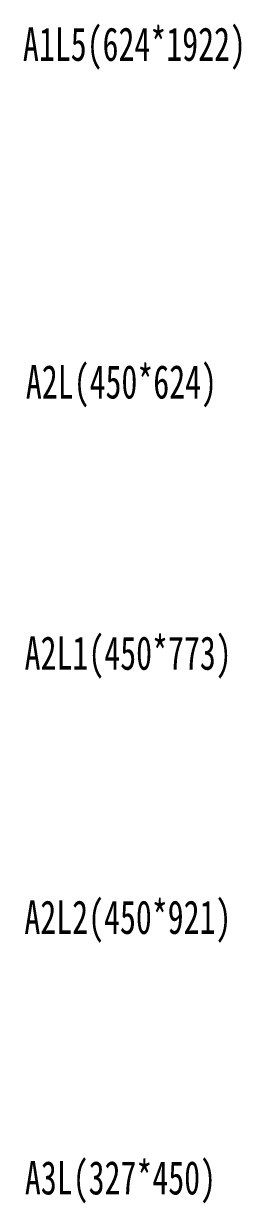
# Model space of a CAD drawing. Extents: x -25056 to 126333, y 0 to 1596596.
# Drawn here: x -3433 to 61691, y 375376 to 727838 of the extents above; entities that cross this region are included whole.
import ezdxf

# ---------------------------------------------------------------- set-up
doc = ezdxf.new("R2010")
doc.units = 0
doc.header["$LTSCALE"] = 1000
doc.layers.add('内框', color=8, linetype='CONTINUOUS', plot=False)
doc.styles.add('TH-STYLE1', font='STFANGSO.TTF', dxfattribs={"width": 0.7})

msp = doc.modelspace()

# ---------------------------------------------------------------- texts
at = {"layer": '内框', "char_height": 10000, "width": 30007.31, "attachment_point": 1, "style": 'TH-STYLE1'}
for s, insert in [('A1L5(624*1922)', (-3633, 726709)), ('A2L(450*624)', (-2755, 625827)), ('A2L1(450*773)', (-3125, 544799)), ('A2L2(450*921)', (-3198, 465891)), ('A3L(327*450)', (-3040, 388043))]:
    msp.add_mtext(s, dxfattribs=dict(at, insert=insert))

doc.saveas('drawing.dxf')
